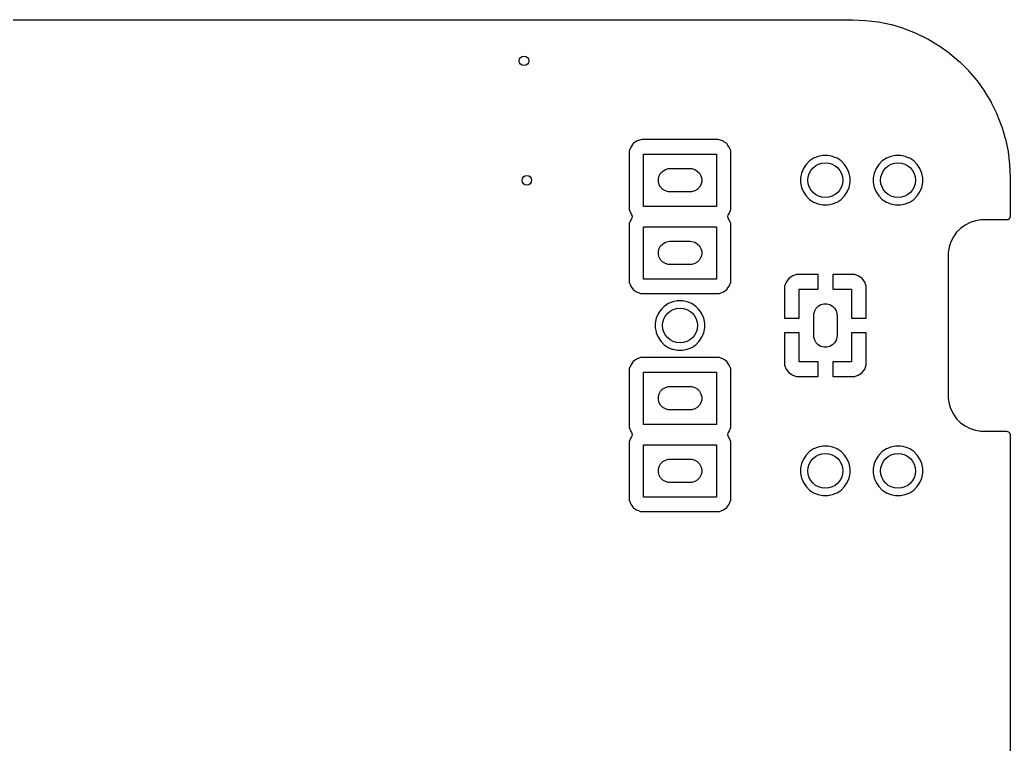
# Model space of a CAD drawing. Extents: x 2.38 to 6.32, y -6.47 to -4.51.
# Drawn here: x 4.975 to 6.316, y -5.492 to -4.511 of the extents above; entities that cross this region are included whole.
import ezdxf

# ---------------------------------------------------------------- set-up
doc = ezdxf.new("R2010")
doc.units = 0
doc.header["$MEASUREMENT"] = 0
doc.layers.add('BLACK', color=7, linetype='CONTINUOUS')

msp = doc.modelspace()

# ---------------------------------------------------------------- linework, layer by layer
at = {"layer": 'BLACK', "linetype": 'CONTINUOUS'}
for p, q in [((2.9757, -4.5108), (6.1014, -4.5108)), ((6.1014, -4.5108), (6.1023, -4.5108)), ((6.1023, -4.5108), (6.1025, -4.5109)), ((6.1025, -4.5109), (6.1198, -4.5116)), ((6.1198, -4.5116), (6.1202, -4.5116)), ((6.1202, -4.5116), (6.1373, -4.5137)), ((6.1373, -4.5137), (6.1377, -4.5138)), ((6.1377, -4.5138), (6.1546, -4.5173)), ((6.1546, -4.5173), (6.155, -4.5174)), ((6.155, -4.5174), (6.1715, -4.5224)), ((6.1715, -4.5224), (6.1719, -4.5225)), ((6.1719, -4.5225), (6.1781, -4.5249)), ((6.1781, -4.5249), (6.188, -4.5288)), ((6.188, -4.5288), (6.1883, -4.5289)), ((6.1883, -4.5289), (6.2038, -4.5365)), ((6.2038, -4.5365), (6.2042, -4.5367)), ((6.2042, -4.5367), (6.219, -4.5455)), ((6.219, -4.5455), (6.2193, -4.5457)), ((6.2193, -4.5457), (6.2334, -4.5558)), ((6.2334, -4.5558), (6.2337, -4.556)), ((6.2337, -4.556), (6.2468, -4.5672)), ((6.2468, -4.5672), (6.2471, -4.5674)), ((6.2471, -4.5674), (6.2593, -4.5796)), ((6.2593, -4.5796), (6.2596, -4.5799)), ((6.2596, -4.5799), (6.2708, -4.5931)), ((6.2708, -4.5931), (6.271, -4.5934)), ((6.271, -4.5934), (6.281, -4.6074)), ((6.281, -4.6074), (6.2813, -4.6078)), ((6.2813, -4.6078), (6.2901, -4.6226)), ((6.2901, -4.6226), (6.2903, -4.6229)), ((6.2903, -4.6229), (6.2978, -4.6384)), ((6.2978, -4.6384), (6.298, -4.6388)), ((6.298, -4.6388), (6.3043, -4.6549)), ((6.3043, -4.6549), (6.3044, -4.6553)), ((6.3044, -4.6553), (6.3093, -4.6718)), ((5.8056, -4.6786), (5.8022, -4.6832)), ((5.8101, -4.6752), (5.8056, -4.6786)), ((5.8154, -4.6733), (5.8101, -4.6752)), ((5.8101, -4.6752), (5.8101, -4.6752)), ((5.8178, -4.673), (5.8154, -4.6733)), ((5.8154, -4.6733), (5.8154, -4.6733)), ((5.92, -4.673), (5.8178, -4.673)), ((5.8178, -4.673), (5.8178, -4.673)), ((5.9223, -4.6733), (5.92, -4.673)), ((5.9276, -4.6752), (5.9223, -4.6733)), ((5.9223, -4.6733), (5.9223, -4.6733)), ((5.9291, -4.6764), (5.9276, -4.6752)), ((5.9276, -4.6752), (5.9276, -4.6752)), ((5.9276, -4.6752), (5.9276, -4.6752)), ((5.9321, -4.6786), (5.9291, -4.6764)), ((5.9338, -4.6809), (5.9321, -4.6786)), ((6.3093, -4.6718), (6.3094, -4.6722)), ((6.3094, -4.6722), (6.313, -4.6891)), ((5.8002, -4.6885), (5.7999, -4.6908)), ((5.7999, -4.6908), (5.7999, -4.7655)), ((5.8022, -4.6832), (5.8002, -4.6885)), ((5.8022, -4.6832), (5.8022, -4.6832)), ((5.8196, -4.7636), (5.8196, -4.6927)), ((5.8196, -4.6927), (5.9181, -4.6927)), ((5.9181, -4.6927), (5.9181, -4.7636)), ((5.9355, -4.6832), (5.9338, -4.6809)), ((5.9367, -4.6862), (5.9355, -4.6832)), ((5.9355, -4.6832), (5.9355, -4.6832)), ((5.9355, -4.6832), (5.9355, -4.6832)), ((5.9375, -4.6885), (5.9367, -4.6862)), ((5.9378, -4.6908), (5.9375, -4.6885)), ((5.9378, -4.7249), (5.9378, -4.6908)), ((6.313, -4.6891), (6.313, -4.6895)), ((6.313, -4.6895), (6.3152, -4.7066)), ((6.0397, -4.7068), (6.036, -4.7123)), ((6.0444, -4.7021), (6.0397, -4.7068)), ((6.0397, -4.7068), (6.0397, -4.7068)), ((6.0498, -4.6985), (6.0444, -4.7021)), ((6.0444, -4.7021), (6.0444, -4.7021)), ((6.0559, -4.696), (6.0498, -4.6985)), ((6.0576, -4.6956), (6.0559, -4.696)), ((6.0559, -4.696), (6.0559, -4.696)), ((6.0559, -4.696), (6.0559, -4.696)), ((6.0624, -4.6947), (6.0576, -4.6956)), ((6.069, -4.6947), (6.0624, -4.6947)), ((6.0624, -4.6947), (6.0624, -4.6947)), ((6.0722, -4.6953), (6.069, -4.6947)), ((6.069, -4.6947), (6.069, -4.6947)), ((6.0755, -4.696), (6.0722, -4.6953)), ((6.0773, -4.6967), (6.0755, -4.696)), ((6.0755, -4.696), (6.0755, -4.696)), ((6.0755, -4.696), (6.0755, -4.696)), ((6.0816, -4.6985), (6.0773, -4.6967)), ((6.0871, -4.7021), (6.0816, -4.6985)), ((6.0816, -4.6985), (6.0816, -4.6985)), ((6.0816, -4.6985), (6.0816, -4.6985)), ((6.0917, -4.7068), (6.0871, -4.7021)), ((6.0871, -4.7021), (6.0871, -4.7021)), ((6.0954, -4.7123), (6.0917, -4.7068)), ((6.0917, -4.7068), (6.0917, -4.7068)), ((6.1381, -4.7068), (6.1345, -4.7123)), ((6.1428, -4.7021), (6.1381, -4.7068)), ((6.1381, -4.7068), (6.1381, -4.7068)), ((6.1483, -4.6985), (6.1428, -4.7021)), ((6.1428, -4.7021), (6.1428, -4.7021)), ((6.1544, -4.696), (6.1483, -4.6985)), ((6.156, -4.6956), (6.1544, -4.696)), ((6.1544, -4.696), (6.1544, -4.696)), ((6.1544, -4.696), (6.1544, -4.696)), ((6.1608, -4.6947), (6.156, -4.6956)), ((6.1674, -4.6947), (6.1608, -4.6947)), ((6.1608, -4.6947), (6.1608, -4.6947)), ((6.1706, -4.6953), (6.1674, -4.6947)), ((6.1674, -4.6947), (6.1674, -4.6947)), ((6.1739, -4.696), (6.1706, -4.6953)), ((6.1757, -4.6967), (6.1739, -4.696)), ((6.1739, -4.696), (6.1739, -4.696)), ((6.1739, -4.696), (6.1739, -4.696)), ((6.18, -4.6985), (6.1757, -4.6967)), ((6.1855, -4.7021), (6.18, -4.6985)), ((6.18, -4.6985), (6.18, -4.6985)), ((6.18, -4.6985), (6.18, -4.6985)), ((6.1901, -4.7068), (6.1855, -4.7021)), ((6.1855, -4.7021), (6.1855, -4.7021)), ((6.1938, -4.7123), (6.1901, -4.7068)), ((6.1901, -4.7068), (6.1901, -4.7068)), ((6.3152, -4.7066), (6.3152, -4.707)), ((5.8405, -4.7221), (5.8426, -4.7186)), ((5.8426, -4.7186), (5.8455, -4.7157)), ((5.8455, -4.7157), (5.8491, -4.7136)), ((5.8491, -4.7136), (5.853, -4.7125)), ((5.853, -4.7125), (5.8551, -4.7124)), ((5.8551, -4.7124), (5.8826, -4.7124)), ((5.8826, -4.7124), (5.8847, -4.7125)), ((5.8847, -4.7125), (5.8887, -4.7136)), ((5.8887, -4.7136), (5.8922, -4.7157)), ((5.8922, -4.7157), (5.8951, -4.7186)), ((5.8951, -4.7186), (5.8972, -4.7221)), ((6.0335, -4.7184), (6.0322, -4.7249)), ((6.036, -4.7123), (6.0335, -4.7184)), ((6.0979, -4.7184), (6.0954, -4.7123)), ((6.0992, -4.7249), (6.0979, -4.7184)), ((6.1319, -4.7184), (6.1306, -4.7249)), ((6.1345, -4.7123), (6.1319, -4.7184)), ((6.1963, -4.7184), (6.1938, -4.7123)), ((6.1976, -4.7249), (6.1963, -4.7184)), ((6.3152, -4.707), (6.3159, -4.7243)), ((5.8395, -4.7261), (5.8405, -4.7221)), ((5.8395, -4.7302), (5.8395, -4.7261)), ((5.8405, -4.7342), (5.8395, -4.7302)), ((5.8972, -4.7221), (5.8983, -4.7261)), ((5.8983, -4.7302), (5.8972, -4.7342)), ((5.8983, -4.7261), (5.8983, -4.7302)), ((5.9378, -4.7655), (5.9378, -4.7249)), ((6.0322, -4.7249), (6.0322, -4.7314)), ((6.0322, -4.7249), (6.0322, -4.7249)), ((6.0322, -4.7314), (6.0335, -4.7379)), ((6.0979, -4.7379), (6.0992, -4.7314)), ((6.0992, -4.7314), (6.0992, -4.7249)), ((6.0992, -4.7249), (6.0992, -4.7249)), ((6.1306, -4.7249), (6.1306, -4.7314)), ((6.1306, -4.7249), (6.1306, -4.7249)), ((6.1306, -4.7314), (6.1319, -4.7379)), ((6.1963, -4.7379), (6.1976, -4.7314)), ((6.1976, -4.7314), (6.1976, -4.7249)), ((6.3159, -4.7243), (6.3159, -4.7245)), ((6.3159, -4.7245), (6.3159, -4.7771)), ((5.8426, -4.7377), (5.8405, -4.7342)), ((5.8455, -4.7406), (5.8426, -4.7377)), ((5.8491, -4.7427), (5.8455, -4.7406)), ((5.853, -4.7438), (5.8491, -4.7427)), ((5.8551, -4.7439), (5.853, -4.7438)), ((5.8826, -4.7439), (5.8551, -4.7439)), ((5.8847, -4.7438), (5.8826, -4.7439)), ((5.8887, -4.7427), (5.8847, -4.7438)), ((5.8922, -4.7406), (5.8887, -4.7427)), ((5.8951, -4.7377), (5.8922, -4.7406)), ((5.8972, -4.7342), (5.8951, -4.7377)), ((6.0335, -4.7379), (6.036, -4.744)), ((6.036, -4.744), (6.036, -4.744)), ((6.036, -4.744), (6.0397, -4.7495)), ((6.0917, -4.7495), (6.0954, -4.744)), ((6.0954, -4.744), (6.0979, -4.7379)), ((6.1319, -4.7379), (6.1345, -4.744)), ((6.1345, -4.744), (6.1345, -4.744)), ((6.1345, -4.744), (6.1381, -4.7495)), ((6.1901, -4.7495), (6.1938, -4.744)), ((6.1938, -4.744), (6.1963, -4.7379)), ((6.0397, -4.7495), (6.0397, -4.7495)), ((6.0397, -4.7495), (6.0444, -4.7542)), ((6.0444, -4.7542), (6.0444, -4.7542)), ((6.0444, -4.7542), (6.0498, -4.7578)), ((6.0498, -4.7578), (6.0559, -4.7603)), ((6.0559, -4.7603), (6.0624, -4.7616)), ((6.069, -4.7616), (6.0755, -4.7603)), ((6.0755, -4.7603), (6.0816, -4.7578)), ((6.0816, -4.7578), (6.0871, -4.7542)), ((6.0871, -4.7542), (6.0917, -4.7495)), ((6.1381, -4.7495), (6.1381, -4.7495)), ((6.1381, -4.7495), (6.1428, -4.7542)), ((6.1428, -4.7542), (6.1428, -4.7542)), ((6.1428, -4.7542), (6.1483, -4.7578)), ((6.1483, -4.7578), (6.1544, -4.7603)), ((6.1544, -4.7603), (6.1608, -4.7616)), ((6.1674, -4.7616), (6.1739, -4.7603)), ((6.1739, -4.7603), (6.18, -4.7578)), ((6.18, -4.7578), (6.1855, -4.7542)), ((6.1855, -4.7542), (6.1901, -4.7495)), ((5.7999, -4.7655), (5.7999, -4.7655)), ((5.7999, -4.7655), (5.8002, -4.7678)), ((5.8002, -4.7678), (5.8002, -4.7678)), ((5.8002, -4.7678), (5.8022, -4.7731)), ((5.8022, -4.7731), (5.8031, -4.7744)), ((5.9181, -4.7636), (5.8196, -4.7636)), ((5.9346, -4.7744), (5.9355, -4.7731)), ((5.9355, -4.7731), (5.9375, -4.7678)), ((5.9375, -4.7678), (5.9378, -4.7655)), ((6.0624, -4.7616), (6.0624, -4.7616)), ((6.0624, -4.7616), (6.069, -4.7616)), ((6.069, -4.7616), (6.069, -4.7616)), ((6.1608, -4.7616), (6.1608, -4.7616)), ((6.1608, -4.7616), (6.1674, -4.7616)), ((6.1674, -4.7616), (6.1674, -4.7616)), ((5.8002, -4.7869), (5.7999, -4.7893)), ((5.8022, -4.7816), (5.8002, -4.7869)), ((5.8031, -4.7803), (5.8022, -4.7816)), ((5.8031, -4.7744), (5.8041, -4.777)), ((5.8035, -4.7797), (5.8031, -4.7803)), ((5.8041, -4.777), (5.8035, -4.7797)), ((5.9336, -4.7777), (5.9342, -4.775)), ((5.9346, -4.7803), (5.9336, -4.7777)), ((5.9342, -4.775), (5.9346, -4.7744)), ((5.9355, -4.7816), (5.9346, -4.7803)), ((5.9375, -4.7869), (5.9355, -4.7816)), ((5.9378, -4.7893), (5.9375, -4.7869)), ((6.2616, -4.7855), (6.2549, -4.789)), ((6.2688, -4.7832), (6.2616, -4.7855)), ((6.2762, -4.782), (6.2688, -4.7832)), ((6.2688, -4.7832), (6.2688, -4.7832)), ((6.2688, -4.7832), (6.2688, -4.7832)), ((6.28, -4.782), (6.2762, -4.782)), ((6.281, -4.782), (6.28, -4.782)), ((6.311, -4.782), (6.281, -4.782)), ((6.313, -4.7816), (6.311, -4.782)), ((6.3151, -4.7797), (6.313, -4.7816)), ((6.3159, -4.7771), (6.3151, -4.7797)), ((5.7999, -4.7893), (5.7999, -4.8639)), ((5.8196, -4.862), (5.8196, -4.7911)), ((5.8196, -4.7911), (5.9181, -4.7911)), ((5.9181, -4.7911), (5.9181, -4.862)), ((5.9378, -4.8639), (5.9378, -4.7893)), ((6.2434, -4.7987), (6.239, -4.8049)), ((6.2487, -4.7934), (6.2434, -4.7987)), ((6.2434, -4.7987), (6.2434, -4.7987)), ((6.2549, -4.789), (6.2487, -4.7934)), ((6.2487, -4.7934), (6.2487, -4.7934)), ((5.8426, -4.817), (5.8455, -4.8141)), ((5.8455, -4.8141), (5.8491, -4.812)), ((5.8491, -4.812), (5.853, -4.811)), ((5.853, -4.811), (5.8551, -4.8108)), ((5.8551, -4.8108), (5.8826, -4.8108)), ((5.8826, -4.8108), (5.8847, -4.811)), ((5.8847, -4.811), (5.8887, -4.812)), ((5.8887, -4.812), (5.8922, -4.8141)), ((5.8922, -4.8141), (5.8951, -4.817)), ((6.2355, -4.8116), (6.2342, -4.8156)), ((6.239, -4.8049), (6.2355, -4.8116)), ((5.8395, -4.8245), (5.8405, -4.8205)), ((5.8395, -4.8286), (5.8395, -4.8245)), ((5.8405, -4.8205), (5.8426, -4.817)), ((5.8951, -4.817), (5.8972, -4.8205)), ((5.8972, -4.8205), (5.8983, -4.8245)), ((5.8983, -4.8245), (5.8983, -4.8286)), ((6.2332, -4.8188), (6.232, -4.8262)), ((6.232, -4.8262), (6.232, -4.8294)), ((6.2342, -4.8156), (6.2332, -4.8188)), ((5.8405, -4.8326), (5.8395, -4.8286)), ((5.8426, -4.8362), (5.8405, -4.8326)), ((5.8455, -4.8391), (5.8426, -4.8362)), ((5.8491, -4.8411), (5.8455, -4.8391)), ((5.8922, -4.8391), (5.8887, -4.8411)), ((5.8951, -4.8362), (5.8922, -4.8391)), ((5.8972, -4.8326), (5.8951, -4.8362)), ((5.8983, -4.8286), (5.8972, -4.8326)), ((6.232, -4.8294), (6.232, -5.019)), ((5.853, -4.8422), (5.8491, -4.8411)), ((5.8551, -4.8423), (5.853, -4.8422)), ((5.8826, -4.8423), (5.8551, -4.8423)), ((5.8847, -4.8422), (5.8826, -4.8423)), ((5.8887, -4.8411), (5.8847, -4.8422)), ((5.7999, -4.8639), (5.7999, -4.8639)), ((5.7999, -4.8639), (5.8002, -4.8662)), ((5.8002, -4.8662), (5.8002, -4.8662)), ((5.8002, -4.8662), (5.8022, -4.8715)), ((5.9181, -4.862), (5.8196, -4.862)), ((5.9355, -4.8715), (5.9375, -4.8662)), ((5.9375, -4.8662), (5.9378, -4.8639)), ((6.0125, -4.8661), (6.0105, -4.8715)), ((6.016, -4.8615), (6.0125, -4.8661)), ((6.0125, -4.8661), (6.0125, -4.8661)), ((6.0206, -4.8581), (6.016, -4.8615)), ((6.026, -4.856), (6.0206, -4.8581)), ((6.0206, -4.8581), (6.0206, -4.8581)), ((6.0284, -4.8558), (6.026, -4.856)), ((6.0557, -4.8558), (6.0284, -4.8558)), ((6.0557, -4.8758), (6.0557, -4.8558)), ((6.1031, -4.8558), (6.0757, -4.8558)), ((6.0757, -4.8558), (6.0757, -4.8758)), ((6.1054, -4.856), (6.1031, -4.8558)), ((6.1108, -4.8581), (6.1054, -4.856)), ((6.1154, -4.8615), (6.1108, -4.8581)), ((6.1189, -4.8661), (6.1154, -4.8615)), ((6.1209, -4.8715), (6.1189, -4.8661)), ((6.1189, -4.8661), (6.1189, -4.8661)), ((5.8022, -4.8715), (5.8022, -4.8715)), ((5.8022, -4.8715), (5.8022, -4.8715)), ((5.8022, -4.8715), (5.8033, -4.8731)), ((5.8033, -4.8731), (5.8056, -4.8761)), ((5.8056, -4.8761), (5.8074, -4.8775)), ((5.8074, -4.8775), (5.8101, -4.8795)), ((5.8101, -4.8795), (5.8101, -4.8795)), ((5.8101, -4.8795), (5.8101, -4.8795)), ((5.8101, -4.8795), (5.8125, -4.8804)), ((5.8125, -4.8804), (5.8154, -4.8815)), ((5.9223, -4.8815), (5.9276, -4.8795)), ((5.9276, -4.8795), (5.9321, -4.8761)), ((5.9321, -4.8761), (5.9338, -4.8739)), ((5.9338, -4.8739), (5.9355, -4.8715)), ((6.0105, -4.8715), (6.0103, -4.8739)), ((6.0103, -4.8739), (6.0103, -4.915)), ((6.0303, -4.915), (6.0303, -4.8758)), ((6.0303, -4.8758), (6.0557, -4.8758)), ((6.0757, -4.8758), (6.1011, -4.8758)), ((6.1011, -4.8758), (6.1011, -4.915)), ((6.1211, -4.8739), (6.1209, -4.8715)), ((6.1211, -4.915), (6.1211, -4.8739)), ((6.1211, -4.8739), (6.1211, -4.8739)), ((5.8154, -4.8815), (5.8154, -4.8815)), ((5.8154, -4.8815), (5.8178, -4.8817)), ((5.8178, -4.8817), (5.92, -4.8817)), ((5.8591, -4.8928), (5.853, -4.8953)), ((5.8611, -4.8924), (5.8591, -4.8928)), ((5.8591, -4.8928), (5.8591, -4.8928)), ((5.8591, -4.8928), (5.8591, -4.8928)), ((5.865, -4.8916), (5.8611, -4.8924)), ((5.8656, -4.8915), (5.865, -4.8916)), ((5.865, -4.8916), (5.865, -4.8916)), ((5.8722, -4.8915), (5.8656, -4.8915)), ((5.8727, -4.8916), (5.8722, -4.8915)), ((5.875, -4.8921), (5.8727, -4.8916)), ((5.8727, -4.8916), (5.8727, -4.8916)), ((5.8786, -4.8928), (5.875, -4.8921)), ((5.8847, -4.8953), (5.8786, -4.8928)), ((5.92, -4.8817), (5.9223, -4.8815)), ((5.8428, -4.9037), (5.8392, -4.9091)), ((5.8475, -4.899), (5.8428, -4.9037)), ((5.8428, -4.9037), (5.8428, -4.9037)), ((5.853, -4.8953), (5.8475, -4.899)), ((5.8475, -4.899), (5.8475, -4.899)), ((5.8865, -4.8965), (5.8847, -4.8953)), ((5.8902, -4.899), (5.8865, -4.8965)), ((5.8949, -4.9037), (5.8902, -4.899)), ((5.8902, -4.899), (5.8902, -4.899)), ((5.8985, -4.9091), (5.8949, -4.9037)), ((5.8949, -4.9037), (5.8949, -4.9037)), ((6.0501, -4.9092), (6.0512, -4.9052)), ((6.0512, -4.9052), (6.0532, -4.9016)), ((6.0532, -4.9016), (6.0561, -4.8987)), ((6.0561, -4.8987), (6.0597, -4.8967)), ((6.0597, -4.8967), (6.0637, -4.8956)), ((6.0637, -4.8956), (6.0678, -4.8956)), ((6.0678, -4.8956), (6.0717, -4.8967)), ((6.0717, -4.8967), (6.0753, -4.8987)), ((6.0753, -4.8987), (6.0782, -4.9016)), ((6.0782, -4.9016), (6.0803, -4.9052)), ((6.0803, -4.9052), (6.0813, -4.9092)), ((5.8367, -4.9152), (5.8354, -4.9217)), ((5.8392, -4.9091), (5.8367, -4.9152)), ((5.9011, -4.9152), (5.8985, -4.9091)), ((5.9023, -4.9217), (5.9011, -4.9152)), ((6.0103, -4.915), (6.0303, -4.915)), ((6.05, -4.9112), (6.0501, -4.9092)), ((6.05, -4.9388), (6.05, -4.9112)), ((6.0813, -4.9092), (6.0815, -4.9112)), ((6.0815, -4.9112), (6.0815, -4.9388)), ((6.1011, -4.915), (6.1211, -4.915)), ((5.8354, -4.9217), (5.8354, -4.9283)), ((5.8354, -4.9217), (5.8354, -4.9217)), ((5.8354, -4.9283), (5.8364, -4.9336)), ((5.8364, -4.9336), (5.8367, -4.9348)), ((5.8367, -4.9348), (5.8367, -4.9348)), ((5.8367, -4.9348), (5.8392, -4.9409)), ((5.8985, -4.9409), (5.9011, -4.9348)), ((5.9011, -4.9348), (5.9023, -4.9283)), ((5.9023, -4.9283), (5.9023, -4.9217)), ((5.8392, -4.9409), (5.8392, -4.9409)), ((5.8392, -4.9409), (5.8428, -4.9463)), ((5.8428, -4.9463), (5.8428, -4.9463)), ((5.8428, -4.9463), (5.8475, -4.951)), ((5.8902, -4.951), (5.8949, -4.9463)), ((5.8949, -4.9463), (5.8985, -4.9409)), ((6.0103, -4.935), (6.0103, -4.9761)), ((6.0303, -4.935), (6.0103, -4.935)), ((6.0303, -4.9742), (6.0303, -4.935)), ((6.0501, -4.9408), (6.05, -4.9388)), ((6.0512, -4.9448), (6.0501, -4.9408)), ((6.0532, -4.9484), (6.0512, -4.9448)), ((6.0803, -4.9448), (6.0782, -4.9484)), ((6.0813, -4.9408), (6.0803, -4.9448)), ((6.0815, -4.9388), (6.0813, -4.9408)), ((6.1211, -4.935), (6.1011, -4.935)), ((6.1011, -4.935), (6.1011, -4.9742)), ((6.1211, -4.9761), (6.1211, -4.935)), ((5.8475, -4.951), (5.8475, -4.951)), ((5.8475, -4.951), (5.853, -4.9547)), ((5.853, -4.9547), (5.858, -4.9568)), ((5.858, -4.9568), (5.8591, -4.9572)), ((5.8591, -4.9572), (5.8591, -4.9572)), ((5.8591, -4.9572), (5.8591, -4.9572)), ((5.8591, -4.9572), (5.8656, -4.9585)), ((5.8656, -4.9585), (5.8722, -4.9585)), ((5.8722, -4.9585), (5.8786, -4.9572)), ((5.8786, -4.9572), (5.8847, -4.9547)), ((5.8847, -4.9547), (5.8902, -4.951)), ((6.0561, -4.9513), (6.0532, -4.9484)), ((6.0597, -4.9533), (6.0561, -4.9513)), ((6.0637, -4.9544), (6.0597, -4.9533)), ((6.0678, -4.9544), (6.0637, -4.9544)), ((6.0717, -4.9533), (6.0678, -4.9544)), ((6.0753, -4.9513), (6.0717, -4.9533)), ((6.0782, -4.9484), (6.0753, -4.9513)), ((5.8056, -4.9739), (5.8022, -4.9785)), ((5.8101, -4.9705), (5.8056, -4.9739)), ((5.8154, -4.9685), (5.8101, -4.9705)), ((5.8101, -4.9705), (5.8101, -4.9705)), ((5.8178, -4.9683), (5.8154, -4.9685)), ((5.8154, -4.9685), (5.8154, -4.9685)), ((5.92, -4.9683), (5.8178, -4.9683)), ((5.8178, -4.9683), (5.8178, -4.9683)), ((5.9223, -4.9685), (5.92, -4.9683)), ((5.9276, -4.9705), (5.9223, -4.9685)), ((5.9223, -4.9685), (5.9223, -4.9685)), ((5.9291, -4.9716), (5.9276, -4.9705)), ((5.9276, -4.9705), (5.9276, -4.9705)), ((5.9276, -4.9705), (5.9276, -4.9705)), ((5.9321, -4.9739), (5.9291, -4.9716)), ((5.9338, -4.9761), (5.9321, -4.9739)), ((6.0557, -4.9742), (6.0303, -4.9742)), ((6.0557, -4.9942), (6.0557, -4.9742)), ((6.1011, -4.9742), (6.0757, -4.9742)), ((6.0757, -4.9742), (6.0757, -4.9942)), ((5.8002, -4.9838), (5.7999, -4.9861)), ((5.7999, -4.9861), (5.7999, -5.0607)), ((5.8022, -4.9785), (5.8002, -4.9838)), ((5.8022, -4.9785), (5.8022, -4.9785)), ((5.8196, -5.0589), (5.8196, -4.988)), ((5.8196, -4.988), (5.9181, -4.988)), ((5.9181, -4.988), (5.9181, -5.0589)), ((5.9355, -4.9785), (5.9338, -4.9761)), ((5.9367, -4.9815), (5.9355, -4.9785)), ((5.9355, -4.9785), (5.9355, -4.9785)), ((5.9355, -4.9785), (5.9355, -4.9785)), ((5.9375, -4.9838), (5.9367, -4.9815)), ((5.9378, -4.9861), (5.9375, -4.9838)), ((5.9378, -5.0607), (5.9378, -4.9861)), ((6.0103, -4.9761), (6.0105, -4.9785)), ((6.0105, -4.9785), (6.0125, -4.9839)), ((6.0125, -4.9839), (6.0125, -4.9839)), ((6.0125, -4.9839), (6.016, -4.9885)), ((6.016, -4.9885), (6.0206, -4.9919)), ((6.1108, -4.9919), (6.1154, -4.9885)), ((6.1154, -4.9885), (6.1189, -4.9839)), ((6.1189, -4.9839), (6.1209, -4.9785)), ((6.1189, -4.9839), (6.1189, -4.9839)), ((6.1209, -4.9785), (6.1211, -4.9761)), ((6.1211, -4.9761), (6.1211, -4.9761)), ((6.0206, -4.9919), (6.026, -4.994)), ((6.026, -4.994), (6.0284, -4.9942)), ((6.0284, -4.9942), (6.0284, -4.9942)), ((6.0284, -4.9942), (6.0557, -4.9942)), ((6.0757, -4.9942), (6.1031, -4.9942)), ((6.1031, -4.9942), (6.1054, -4.994)), ((6.1031, -4.9942), (6.1031, -4.9942)), ((6.1054, -4.994), (6.1108, -4.9919)), ((6.1108, -4.9919), (6.1108, -4.9919)), ((5.8405, -5.0174), (5.8426, -5.0138)), ((5.8426, -5.0138), (5.8455, -5.0109)), ((5.8455, -5.0109), (5.8491, -5.0089)), ((5.8491, -5.0089), (5.853, -5.0078)), ((5.853, -5.0078), (5.8551, -5.0077)), ((5.8551, -5.0077), (5.8826, -5.0077)), ((5.8826, -5.0077), (5.8847, -5.0078)), ((5.8847, -5.0078), (5.8887, -5.0089)), ((5.8887, -5.0089), (5.8922, -5.0109)), ((5.8922, -5.0109), (5.8951, -5.0138)), ((5.8951, -5.0138), (5.8972, -5.0174)), ((5.8395, -5.0214), (5.8405, -5.0174)), ((5.8395, -5.0255), (5.8395, -5.0214)), ((5.8405, -5.0295), (5.8395, -5.0255)), ((5.8972, -5.0174), (5.8983, -5.0214)), ((5.8983, -5.0255), (5.8972, -5.0295)), ((5.8983, -5.0214), (5.8983, -5.0255)), ((6.232, -5.019), (6.232, -5.02)), ((6.232, -5.02), (6.232, -5.0238)), ((6.232, -5.0238), (6.2332, -5.0312)), ((5.8426, -5.033), (5.8405, -5.0295)), ((5.8455, -5.0359), (5.8426, -5.033)), ((5.8491, -5.038), (5.8455, -5.0359)), ((5.853, -5.039), (5.8491, -5.038)), ((5.8551, -5.0392), (5.853, -5.039)), ((5.8826, -5.0392), (5.8551, -5.0392)), ((5.8847, -5.039), (5.8826, -5.0392)), ((5.8887, -5.038), (5.8847, -5.039)), ((5.8922, -5.0359), (5.8887, -5.038)), ((5.8951, -5.033), (5.8922, -5.0359)), ((5.8972, -5.0295), (5.8951, -5.033)), ((6.2332, -5.0312), (6.2332, -5.0312)), ((6.2332, -5.0312), (6.2348, -5.0361)), ((6.2348, -5.0361), (6.2355, -5.0384)), ((6.2355, -5.0384), (6.239, -5.0451)), ((6.239, -5.0451), (6.2434, -5.0513)), ((6.2434, -5.0513), (6.2434, -5.0513)), ((6.2434, -5.0513), (6.2434, -5.0513)), ((6.2434, -5.0513), (6.2487, -5.0566)), ((5.7999, -5.0607), (5.7999, -5.0607)), ((5.7999, -5.0607), (5.8002, -5.0631)), ((5.8002, -5.0631), (5.8002, -5.0631)), ((5.8002, -5.0631), (5.8022, -5.0684)), ((5.8022, -5.0684), (5.8031, -5.0697)), ((5.9181, -5.0589), (5.8196, -5.0589)), ((5.9346, -5.0697), (5.9355, -5.0684)), ((5.9355, -5.0684), (5.9375, -5.0631)), ((5.9375, -5.0631), (5.9378, -5.0607)), ((6.2487, -5.0566), (6.2487, -5.0566)), ((6.2487, -5.0566), (6.2487, -5.0566)), ((6.2487, -5.0566), (6.2549, -5.061)), ((6.2549, -5.061), (6.2616, -5.0645)), ((6.2616, -5.0645), (6.2688, -5.0668)), ((6.2688, -5.0668), (6.2762, -5.068)), ((6.2762, -5.068), (6.2794, -5.068)), ((6.2794, -5.068), (6.311, -5.068)), ((6.311, -5.068), (6.3136, -5.0688)), ((6.3136, -5.0688), (6.3155, -5.0709)), ((5.8002, -5.0822), (5.7999, -5.0845)), ((5.8022, -5.0769), (5.8002, -5.0822)), ((5.8031, -5.0756), (5.8022, -5.0769)), ((5.8031, -5.0697), (5.8041, -5.0723)), ((5.8035, -5.075), (5.8031, -5.0756)), ((5.8041, -5.0723), (5.8035, -5.075)), ((5.9336, -5.073), (5.9342, -5.0703)), ((5.9346, -5.0756), (5.9336, -5.073)), ((5.9342, -5.0703), (5.9346, -5.0697)), ((5.9355, -5.0769), (5.9346, -5.0756)), ((5.9375, -5.0822), (5.9355, -5.0769)), ((5.9378, -5.0845), (5.9375, -5.0822)), ((6.3155, -5.0709), (6.3159, -5.0729)), ((6.3159, -5.0729), (6.3159, -6.4684)), ((5.7999, -5.0845), (5.7999, -5.1592)), ((5.8196, -5.1573), (5.8196, -5.0864)), ((5.8196, -5.0864), (5.9181, -5.0864)), ((5.9181, -5.0864), (5.9181, -5.1573)), ((5.9378, -5.1186), (5.9378, -5.0845)), ((6.0498, -5.0922), (6.0444, -5.0958)), ((6.0559, -5.0897), (6.0498, -5.0922)), ((6.0576, -5.0893), (6.0559, -5.0897)), ((6.0559, -5.0897), (6.0559, -5.0897)), ((6.0559, -5.0897), (6.0559, -5.0897)), ((6.0624, -5.0884), (6.0576, -5.0893)), ((6.069, -5.0884), (6.0624, -5.0884)), ((6.0624, -5.0884), (6.0624, -5.0884)), ((6.0722, -5.089), (6.069, -5.0884)), ((6.069, -5.0884), (6.069, -5.0884)), ((6.0755, -5.0897), (6.0722, -5.089)), ((6.0773, -5.0904), (6.0755, -5.0897)), ((6.0755, -5.0897), (6.0755, -5.0897)), ((6.0755, -5.0897), (6.0755, -5.0897)), ((6.0816, -5.0922), (6.0773, -5.0904)), ((6.0871, -5.0958), (6.0816, -5.0922)), ((6.0816, -5.0922), (6.0816, -5.0922)), ((6.0816, -5.0922), (6.0816, -5.0922)), ((6.1483, -5.0922), (6.1428, -5.0958)), ((6.1544, -5.0897), (6.1483, -5.0922)), ((6.156, -5.0893), (6.1544, -5.0897)), ((6.1544, -5.0897), (6.1544, -5.0897)), ((6.1544, -5.0897), (6.1544, -5.0897)), ((6.1608, -5.0884), (6.156, -5.0893)), ((6.1674, -5.0884), (6.1608, -5.0884)), ((6.1608, -5.0884), (6.1608, -5.0884)), ((6.1706, -5.089), (6.1674, -5.0884)), ((6.1674, -5.0884), (6.1674, -5.0884)), ((6.1739, -5.0897), (6.1706, -5.089)), ((6.1757, -5.0904), (6.1739, -5.0897)), ((6.1739, -5.0897), (6.1739, -5.0897)), ((6.1739, -5.0897), (6.1739, -5.0897)), ((6.18, -5.0922), (6.1757, -5.0904)), ((6.1855, -5.0958), (6.18, -5.0922)), ((6.18, -5.0922), (6.18, -5.0922)), ((6.18, -5.0922), (6.18, -5.0922)), ((5.8455, -5.1094), (5.8491, -5.1073)), ((5.8491, -5.1073), (5.853, -5.1062)), ((5.853, -5.1062), (5.8551, -5.1061)), ((5.8551, -5.1061), (5.8826, -5.1061)), ((5.8826, -5.1061), (5.8847, -5.1062)), ((5.8847, -5.1062), (5.8887, -5.1073)), ((5.8887, -5.1073), (5.8922, -5.1094)), ((6.036, -5.106), (6.0335, -5.1121)), ((6.0397, -5.1005), (6.036, -5.106)), ((6.0444, -5.0958), (6.0397, -5.1005)), ((6.0397, -5.1005), (6.0397, -5.1005)), ((6.0444, -5.0958), (6.0444, -5.0958)), ((6.0917, -5.1005), (6.0871, -5.0958)), ((6.0871, -5.0958), (6.0871, -5.0958)), ((6.0954, -5.106), (6.0917, -5.1005)), ((6.0917, -5.1005), (6.0917, -5.1005)), ((6.0979, -5.1121), (6.0954, -5.106)), ((6.1345, -5.106), (6.1319, -5.1121)), ((6.1381, -5.1005), (6.1345, -5.106)), ((6.1428, -5.0958), (6.1381, -5.1005)), ((6.1381, -5.1005), (6.1381, -5.1005)), ((6.1428, -5.0958), (6.1428, -5.0958)), ((6.1901, -5.1005), (6.1855, -5.0958)), ((6.1855, -5.0958), (6.1855, -5.0958)), ((6.1938, -5.106), (6.1901, -5.1005)), ((6.1901, -5.1005), (6.1901, -5.1005)), ((6.1963, -5.1121), (6.1938, -5.106)), ((5.8395, -5.1198), (5.8405, -5.1158)), ((5.8395, -5.1239), (5.8395, -5.1198)), ((5.8405, -5.1158), (5.8426, -5.1123)), ((5.8426, -5.1123), (5.8455, -5.1094)), ((5.8922, -5.1094), (5.8951, -5.1123)), ((5.8951, -5.1123), (5.8972, -5.1158)), ((5.8972, -5.1158), (5.8983, -5.1198)), ((5.8983, -5.1198), (5.8983, -5.1239)), ((5.9378, -5.1592), (5.9378, -5.1186)), ((6.0335, -5.1121), (6.0322, -5.1186)), ((6.0322, -5.1186), (6.0322, -5.1251)), ((6.0992, -5.1186), (6.0979, -5.1121)), ((6.0992, -5.1251), (6.0992, -5.1186)), ((6.0992, -5.1186), (6.0992, -5.1186)), ((6.1319, -5.1121), (6.1306, -5.1186)), ((6.1306, -5.1186), (6.1306, -5.1251)), ((6.1976, -5.1186), (6.1963, -5.1121)), ((6.1976, -5.1251), (6.1976, -5.1186)), ((5.8405, -5.1279), (5.8395, -5.1239)), ((5.8426, -5.1314), (5.8405, -5.1279)), ((5.8455, -5.1343), (5.8426, -5.1314)), ((5.8491, -5.1364), (5.8455, -5.1343)), ((5.8922, -5.1343), (5.8887, -5.1364)), ((5.8951, -5.1314), (5.8922, -5.1343)), ((5.8972, -5.1279), (5.8951, -5.1314)), ((5.8983, -5.1239), (5.8972, -5.1279)), ((6.0322, -5.1251), (6.0335, -5.1316)), ((6.0335, -5.1316), (6.0343, -5.1334)), ((6.0343, -5.1334), (6.036, -5.1377)), ((6.0954, -5.1377), (6.0979, -5.1316)), ((6.0979, -5.1316), (6.0992, -5.1251)), ((6.1306, -5.1251), (6.1319, -5.1316)), ((6.1319, -5.1316), (6.1327, -5.1334)), ((6.1327, -5.1334), (6.1345, -5.1377)), ((6.1938, -5.1377), (6.1963, -5.1316)), ((6.1963, -5.1316), (6.1976, -5.1251)), ((5.853, -5.1375), (5.8491, -5.1364)), ((5.8551, -5.1376), (5.853, -5.1375)), ((5.8826, -5.1376), (5.8551, -5.1376)), ((5.8847, -5.1375), (5.8826, -5.1376)), ((5.8887, -5.1364), (5.8847, -5.1375)), ((6.036, -5.1377), (6.0379, -5.1405)), ((6.0379, -5.1405), (6.0397, -5.1432)), ((6.0397, -5.1432), (6.0397, -5.1432)), ((6.0397, -5.1432), (6.0444, -5.1479)), ((6.0444, -5.1479), (6.0444, -5.1479)), ((6.0444, -5.1479), (6.0498, -5.1515)), ((6.0816, -5.1515), (6.0871, -5.1479)), ((6.0871, -5.1479), (6.0917, -5.1432)), ((6.0917, -5.1432), (6.0954, -5.1377)), ((6.1345, -5.1377), (6.1363, -5.1405)), ((6.1363, -5.1405), (6.1381, -5.1432)), ((6.1381, -5.1432), (6.1381, -5.1432)), ((6.1381, -5.1432), (6.1428, -5.1479)), ((6.1428, -5.1479), (6.1428, -5.1479)), ((6.1428, -5.1479), (6.1483, -5.1515)), ((6.18, -5.1515), (6.1855, -5.1479)), ((6.1855, -5.1479), (6.1901, -5.1432)), ((6.1901, -5.1432), (6.1938, -5.1377)), ((5.7999, -5.1592), (5.7999, -5.1592)), ((5.7999, -5.1592), (5.8002, -5.1615)), ((5.8002, -5.1615), (5.8002, -5.1615)), ((5.8002, -5.1615), (5.8022, -5.1668)), ((5.9181, -5.1573), (5.8196, -5.1573)), ((5.9355, -5.1668), (5.9375, -5.1615)), ((5.9375, -5.1615), (5.9378, -5.1592)), ((6.0498, -5.1515), (6.0559, -5.154)), ((6.0559, -5.154), (6.0624, -5.1553)), ((6.0624, -5.1553), (6.0624, -5.1553)), ((6.0624, -5.1553), (6.069, -5.1553)), ((6.069, -5.1553), (6.0755, -5.154)), ((6.069, -5.1553), (6.069, -5.1553)), ((6.0755, -5.154), (6.0816, -5.1515)), ((6.1483, -5.1515), (6.1544, -5.154)), ((6.1544, -5.154), (6.1608, -5.1553)), ((6.1608, -5.1553), (6.1608, -5.1553)), ((6.1608, -5.1553), (6.1674, -5.1553)), ((6.1674, -5.1553), (6.1739, -5.154)), ((6.1674, -5.1553), (6.1674, -5.1553)), ((6.1739, -5.154), (6.18, -5.1515)), ((5.8022, -5.1668), (5.8022, -5.1668)), ((5.8022, -5.1668), (5.8056, -5.1714)), ((5.8056, -5.1714), (5.8078, -5.1731)), ((5.8078, -5.1731), (5.8101, -5.1748)), ((5.8101, -5.1748), (5.8101, -5.1748)), ((5.8101, -5.1748), (5.8101, -5.1748)), ((5.8101, -5.1748), (5.8125, -5.1756)), ((5.8125, -5.1756), (5.8154, -5.1767)), ((5.9223, -5.1767), (5.9276, -5.1748)), ((5.9276, -5.1748), (5.9321, -5.1714)), ((5.9321, -5.1714), (5.9355, -5.1668)), ((5.8154, -5.1767), (5.8154, -5.1767)), ((5.8154, -5.1767), (5.8178, -5.177)), ((5.8178, -5.177), (5.92, -5.177)), ((5.92, -5.177), (5.9223, -5.1767))]:
    msp.add_line(p, q, dxfattribs=at)
at = {"layer": 'BLACK'}
for centre, radius in [((5.6576, -4.5664), 0.0065), ((6.0657, -4.7281), 0.0236), ((6.1641, -4.7281), 0.0236), ((5.6614, -4.7283), 0.0065), ((5.8689, -4.925), 0.0236), ((6.0657, -5.1219), 0.0236), ((6.1641, -5.1219), 0.0236)]:
    msp.add_circle(centre, radius, dxfattribs=at)

doc.saveas('drawing.dxf')
